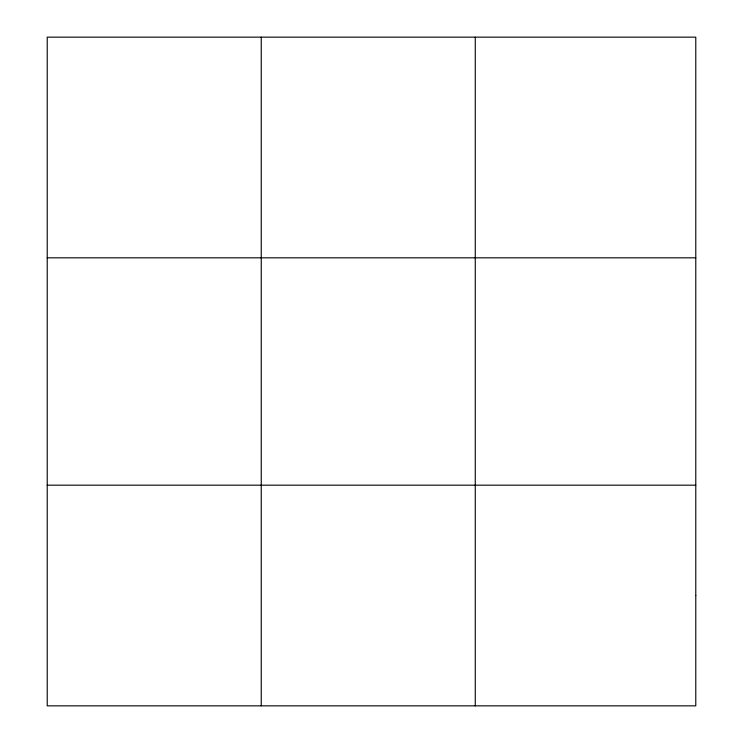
<?xml version="1.0" encoding="UTF-8"?>
<svg xmlns="http://www.w3.org/2000/svg" width="743" height="743" viewBox="0 0 743 743"><rect width="100%" height="100%" fill="white"/><g stroke="black" fill="none" stroke-linecap="round" stroke-linejoin="round"><path stroke-width="1.11" d="M261.248 37.15L261.248 705.85M475.269 37.15L475.269 705.85M47.218 257.821L695.782 257.821M47.218 485.179L695.782 485.179M695.782 595.514L695.782 705.85L47.218 705.85L47.218 37.15L695.782 37.15L695.782 595.514"/></g></svg>
